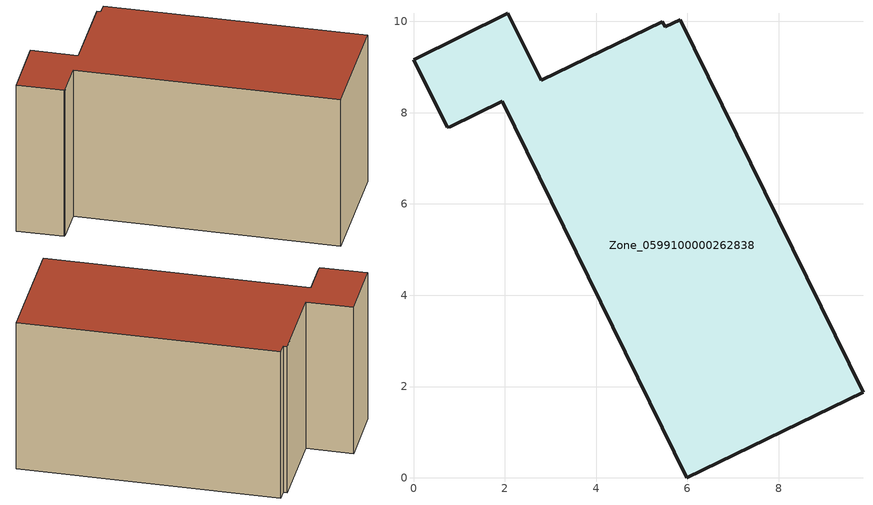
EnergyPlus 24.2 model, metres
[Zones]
Zone_0599100000262838
 floor ground (C_G): 5.51,9.88 5.85,10.04 9.85,1.88 5.99,0 1.94,8.25 0.81,7.69 0.74,7.68 0,9.16 2.07,10.18 2.8,8.71 5.45,9.99 z0
 wall outside (C_F): 2.07,10.18 0,9.16 0.74,7.68 0.81,7.69 1.94,8.25 5.99,0 9.85,1.88 5.85,10.04 5.51,9.88 5.45,9.99 2.8,8.71 2.07,10.18 z0:5.73
 roof outside (C_R): 5.85,10.04 5.51,9.88 5.45,9.99 2.8,8.71 2.07,10.18 0,9.16 0.74,7.68 0.81,7.69 1.94,8.25 5.99,0 9.85,1.88 z5.73
[BUILDING]
Pand.0599100000262838: North Axis=0; Terrain=City; Loads Convergence Tolerance Value=0.04; Temperature Convergence Tolerance Value=0.4; Solar Distribution=FullExterior; Maximum Number of Warmup Days=25; Minimum Number of Warmup Days=1
[Site:Location]
Rotterdam.The.Hague.AP_ZH_NLD Design_Conditions: Latitude=51.96; Longitude=4.45; Time Zone=1; Elevation=-4.5
[SITE:GROUNDTEMPERATURE:BUILDINGSURFACE]
18, 18, 18, 18, 18, 18, 18, 18, 18, 18, 18, 18
[MATERIAL] Thermal Absorptance=0.9; Solar Absorptance=0.7; Visible Absorptance=0.7
Name | Roughness | Thickness | Conductivity | Density | Specific Heat
G.TI.1946-1964 | MediumSmooth | 0.15 | 1 | 540 | 1210
F.TI.1946-1964 | Rough | 0.3 | 0.857143 | 1920 | 840
R.TI.1946-1964 | MediumRough | 0.2 | 0.277778 | 1500 | 1000
[CONSTRUCTION]
C_G: G.TI.1946-1964
C_F: F.TI.1946-1964
C_R: R.TI.1946-1964
[ZONE]
Zone_0599100000262838: Type=1; Multiplier=1; Ceiling Height=Autocalculate; Volume=Autocalculate; Floor Area=autocalculate; Part of Total Floor Area=Yes
[ZONEINFILTRATION:DESIGNFLOWRATE]
Infil_Zone_0599100000262838: Zone or ZoneList or Space or SpaceList=Zone_0599100000262838; Schedule=AlwaysOn; Design Flow Rate Calculation Method=Flow/Area; Flow Rate per Floor Area=0.003; Constant Term Coefficient=1; Temperature Term Coefficient=0; Velocity Term Coefficient=0; Velocity Squared Term Coefficient=0
[HVACTEMPLATE:ZONE:IDEALLOADSAIRSYSTEM]
Zone_0599100000262838: Maximum Heating Supply Air Temperature=50; Minimum Cooling Supply Air Temperature=13; Maximum Heating Supply Air Humidity Ratio=0.0156; Minimum Cooling Supply Air Humidity Ratio=0.0077; Heating Limit=NoLimit; Cooling Limit=NoLimit; Dehumidification Control Type=ConstantSensibleHeatRatio; Cooling Sensible Heat Ratio=0.7; Dehumidification Setpoint=60; Humidification Control Type=None; Humidification Setpoint=30; Outdoor Air Method=None; Outdoor Air Flow Rate per Person=0.00944; Outdoor Air Flow Rate per Zone Floor Area=0; Outdoor Air Flow Rate per Zone=0; Demand Controlled Ventilation Type=None; Outdoor Air Economizer Type=NoEconomizer; Heat Recovery Type=None; Sensible Heat Recovery Effectiveness=0.7; Latent Heat Recovery Effectiveness=0.65
[ZONECONTROL:THERMOSTAT]
ThermostatControl_Zone_0599100000262838: Zone or ZoneList=Zone_0599100000262838; Control Type Schedule=DualSetpointControlType; Control 1=Thermostat_Zone_0599100000262838; Temperature Difference Between Cutout And Setpoint=0
[THERMOSTATSETPOINT:DUALSETPOINT]
Thermostat_Zone_0599100000262838: Heating Setpoint Temperature Schedule=HeatingSetpoint_Zone_0599100000262838; Cooling Setpoint Temperature Schedule=CoolingSetpoint_Zone_0599100000262838
[SCHEDULE:COMPACT]
HeatingSetpoint_Zone_0599100000262838: Through: 12/31, For: AllDays, Until: 24:00, 21
CoolingSetpoint_Zone_0599100000262838: Through: 12/31, For: AllDays, Until: 24:00, 24
DualSetpointControlType: Through: 12/31, For: AllDays, Until: 24:00, 4
AlwaysOn: Through: 12/31, For: AllDays, Until: 24:00, 1
